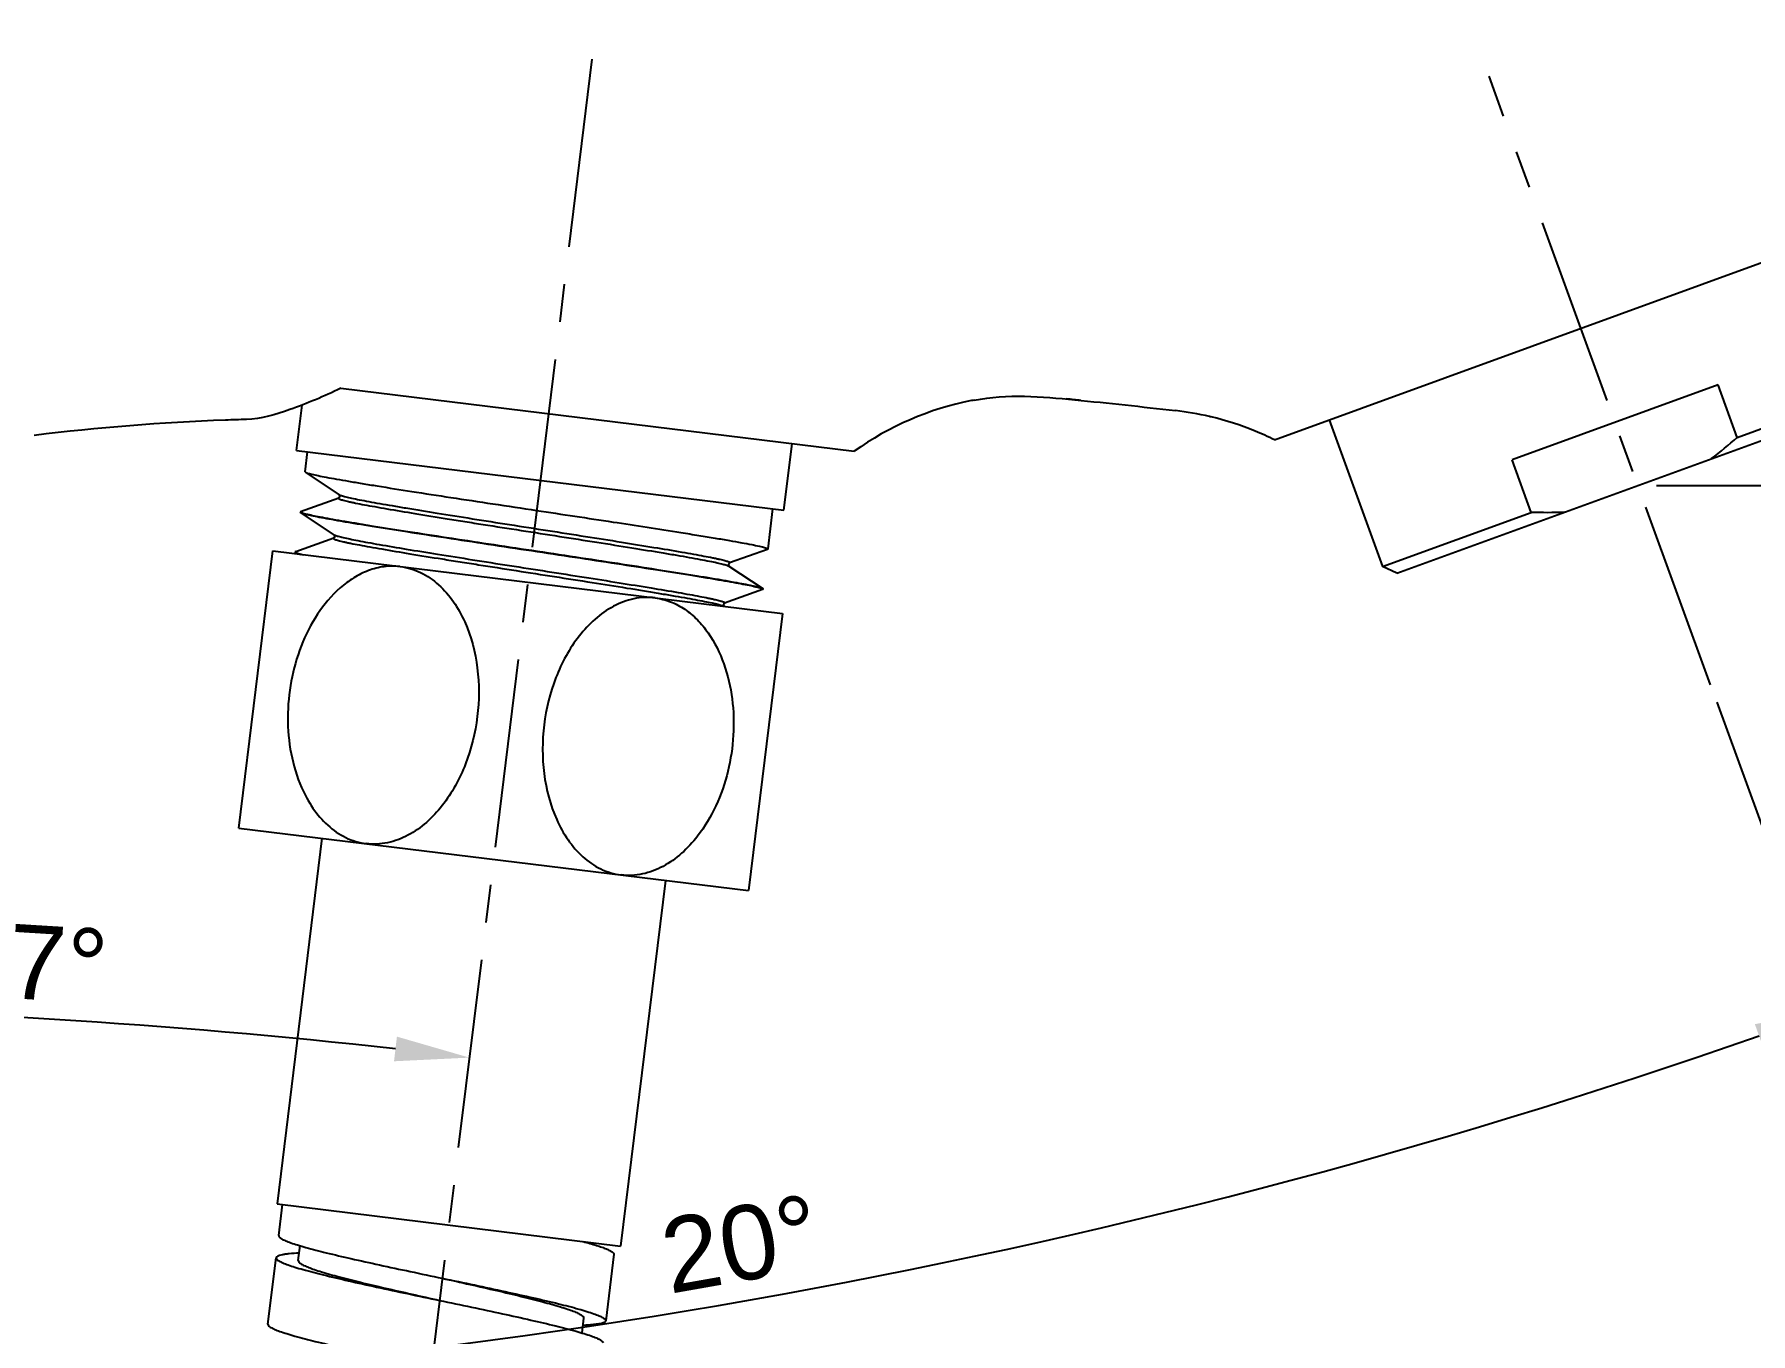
# Model space of a CAD drawing. Header units: millimetres. Extents: x 789 to 1209, y 393 to 987.
# Drawn here: x 1099.2 to 1156.8, y 601.3 to 644.9 of the extents above; entities that cross this region are included whole.
import ezdxf

# ---------------------------------------------------------------- set-up
doc = ezdxf.new("R2010")
doc.units = ezdxf.units.MM
doc.header["$LTSCALE"] = 0.1
doc.linetypes.add('CENTERX2', pattern=[101.6, 63.5, -12.7, 12.7, -12.7])
for name, color, linetype in [('02___PRT_ALL_AXES', 7, 'Continuous'), ('CENTER', 1, 'CENTERX2'), ('DEF_LAYER_ASSEM_MEMBER', 7, 'Continuous'), ('DIM', 3, 'Continuous')]:
    doc.layers.add(name, color=color, linetype=linetype)
doc.styles.get("Standard").update_dxf_attribs({"font": 'arial.ttf'})
doc.dimstyles.new('ISO-25', dxfattribs={"dimtxt": 2.5, "dimasz": 2.5, "dimexe": 1.25, "dimexo": 0.625, "dimtad": 1, "dimlfac": 1.333333, "dimtxsty": 'Standard', "dimcen": 2.5, "dimadec": 0, "dimazin": 0, "dimtfac": 1, "dimtmove": 0, "dimatfit": 3, "dimfxl": 0, "dimarcsym": 0})

# ---------------------------------------------------------------- blocks, each defined once
blk = doc.blocks.new('*D17')
at = {"layer": 'Defpoints', "color": 0}
for p in [(1085.84, 676.604), (1085.84, 658.124), (1117.888, 644.056), (1104.487, 611.471), (1104.074, 531.539)]:
    blk.add_point(p, dxfattribs=at)
at = {"layer": 'DIM', "color": 0, "lineweight": -2}
blk.add_line((1085.84, 657.499), (1085.84, 610.981), dxfattribs=at)
blk.add_arc((1085.84, 383.029), 229.203, 83.62547, 89.37505, dxfattribs=at)
at = {"layer": 'DIM', "color": 0}
for points in [[(1088.338, 611.801), (1088.343, 612.634), (1085.84, 612.231)], [(1111.337, 611.228), (1111.24, 610.4), (1113.771, 610.523)]]:
    blk.add_solid(points, dxfattribs=at)
at = {"layer": 'DIM', "color": 0, "insert": (1099.946, 613.675), "char_height": 2.5, "attachment_point": 5, "rotation": 356.50026}
blk.add_mtext('7°', dxfattribs=at)
blk = doc.blocks.new('*D18')
at = {"layer": 'Defpoints', "color": 0}
for p in [(1085.84, 676.604), (1085.84, 658.124), (1148.027, 643.485), (1155.466, 623.046), (1110.827, 600.572)]:
    blk.add_point(p, dxfattribs=at)
at = {"layer": 'DIM', "color": 0, "lineweight": -2}
for p, q in [((1085.84, 657.499), (1085.84, 597.867)), ((1155.68, 622.459), (1159.879, 610.922))]:
    blk.add_line(p, q, dxfattribs=at)
blk.add_arc((1085.84, 814.342), 215.225, 270.66554, 289.33446, dxfattribs=at)
at = {"layer": 'DIM', "color": 0}
for points in [[(1156.957, 611.647), (1157.238, 610.863), (1159.452, 612.096)], [(1088.343, 598.714), (1088.338, 599.548), (1085.84, 599.117)]]:
    blk.add_solid(points, dxfattribs=at)
at = {"layer": 'DIM', "color": 0, "insert": (1122.884, 604.259), "char_height": 2.5, "attachment_point": 5, "rotation": 10}
blk.add_mtext('20°', dxfattribs=at)
blk = doc.blocks.new('*D20')
at = {"layer": 'Defpoints', "color": 0}
for p in [(1134.596, 691.654), (1153.029, 629.742), (1168.179, 629.742)]:
    blk.add_point(p, dxfattribs=at)
at = {"layer": 'DIM', "color": 0, "lineweight": -2}
for p, q in [((1135.221, 691.654), (1169.429, 691.654)), ((1168.179, 689.154), (1168.179, 632.242)), ((1153.654, 629.742), (1169.429, 629.742))]:
    blk.add_line(p, q, dxfattribs=at)
at = {"layer": 'DIM', "color": 0}
for points in [[(1167.762, 689.154), (1168.595, 689.154), (1168.179, 691.654)], [(1167.762, 632.242), (1168.595, 632.242), (1168.179, 629.742)]]:
    blk.add_solid(points, dxfattribs=at)
at = {"layer": 'DIM', "color": 0, "insert": (1166.051, 660.698), "char_height": 2.5, "attachment_point": 5, "rotation": 90}
blk.add_mtext('82,55', dxfattribs=at)

msp = doc.modelspace()

# ---------------------------------------------------------------- linework, layer by layer
at = {"color": 7, "linetype": 'Continuous'}
for p, q in [((1140.8202, 631.2704), (1161.4849, 638.7917)), ((1109.449, 633.0025), (1126.6953, 630.8851)), ((1108.2525, 630.197), (1108.2628, 630.1838)), ((1109.3974, 629.4298), (1108.2628, 630.1838)), ((1108.1012, 628.8675), (1109.3845, 629.3246)), ((1109.411, 629.4124), (1109.403, 629.4244)), ((1108.0867, 628.8465), (1108.097, 628.8332)), ((1108.1012, 628.8675), (1108.088, 628.8571)), ((1109.2316, 628.0792), (1108.097, 628.8332)), ((1123.8035, 627.6131), (1123.968, 628.953)), ((1107.9354, 627.5169), (1109.2187, 627.974)), ((1109.2452, 628.0618), (1109.2372, 628.0739)), ((1106.0281, 618.2343), (1107.1706, 627.5394)), ((1107.1706, 627.5394), (1124.292, 625.4373)), ((1107.9209, 627.4959), (1107.9312, 627.4826)), ((1107.9354, 627.5169), (1107.9222, 627.5065)), ((1107.9987, 627.4378), (1107.9312, 627.4826)), ((1123.789, 627.5921), (1122.5057, 627.135)), ((1123.8022, 627.6024), (1123.789, 627.5921)), ((1122.4919, 627.0304), (1122.4926, 627.0298)), ((1122.4928, 627.0297), (1123.6273, 626.2758)), ((1123.6231, 626.2415), (1122.3399, 625.7844)), ((1123.6364, 626.2519), (1123.6231, 626.2415)), ((1123.6273, 626.2758), (1123.6377, 626.2625)), ((1124.292, 625.4373), (1123.1496, 616.1322)), ((1106.0281, 618.2343), (1123.1496, 616.1322)), ((1108.8197, 617.8916), (1107.3117, 605.6088)), ((1120.358, 616.4749), (1118.85, 604.1922)), ((1107.3698, 604.5438), (1107.4978, 605.586)), ((1117.9195, 604.3064), (1117.9133, 604.2555)), ((1107.0042, 601.5661), (1107.2784, 603.7994)), ((1108.0228, 603.708), (1108.0842, 604.2082)), ((1118.6274, 603.9173), (1118.3532, 601.684)), ((1117.6088, 601.7754), (1117.5474, 601.2753))]:
    msp.add_line(p, q, dxfattribs=at)
at = {"color": 40, "linetype": 'Continuous'}
msp.add_line((1133.823, 632.6448), (1133.8433, 632.6429), dxfattribs=at)
at = {"color": 7, "linetype": 'Continuous'}
for points in [[(1109.3843, 629.3245), (1109.3883, 629.3266), (1109.4136, 629.3568), (1109.411, 629.4124)], [(1109.403, 629.4244), (1109.3975, 629.4297), (1109.397, 629.4301)], [(1109.2185, 627.9739), (1109.2225, 627.976), (1109.2478, 628.0062), (1109.2452, 628.0618)], [(1109.2372, 628.0739), (1109.2317, 628.0792), (1109.2312, 628.0795)], [(1122.5058, 627.135), (1122.4938, 627.127), (1122.4716, 627.0784), (1122.4876, 627.0346), (1122.4919, 627.0304)], [(1122.3405, 625.7846), (1122.3396, 625.7843), (1122.3218, 625.77), (1122.3067, 625.7164), (1122.3239, 625.6818), (1122.3271, 625.679)]]:
    msp.add_lwpolyline(points, dxfattribs=at)
for centre, radius, start, end in [((1132.5991, 622.6263), 10.152, 101.106272, 125.559178), ((1132.5995, 622.6252), 10.1532, 100.587648, 101.11401), ((1136.3197, 622.1579), 10.1636, 76.817307, 83.379772), ((1136.3241, 622.1782), 10.1429, 76.508137, 76.815324), ((1136.3175, 622.1561), 10.1659, 67.759738, 76.501033), ((1108.3465, 556.9839), 75, 92.114919, 97.039065), ((1108.3536, 556.8934), 75.0907, 91.583193, 92.118117), ((1136.3198, 622.164), 10.1578, 63.701202, 67.754671), ((1109.4476, 629.5056), 0.0909, 236.459624, 239.06551)]:
    msp.add_arc(centre, radius, start, end, dxfattribs=at)
at = {"color": 40, "linetype": 'Continuous'}
for centre, radius, start, end in [((1127.8738, 571.6802), 61.2542, 83.968024, 84.407443), ((1136.2912, 622.0723), 10.2526, 76.652581, 76.877421)]:
    msp.add_arc(centre, radius, start, end, dxfattribs=at)
at = {"color": 7, "linetype": 'Continuous'}
for points, knots in [([(1109.449, 633.0025), (1108.8961, 632.727), (1107.8663, 632.3058), (1106.7778, 631.9733), (1106.2789, 631.9554)], [0, 0, 0, 0, 0.5530506, 1, 1, 1, 1]), ([(1130.7335, 632.6055), (1131.2878, 632.7091), (1132.4248, 632.7764), (1134.6777, 632.5656), (1136.3661, 632.3843), (1137.4915, 632.2538)], [0, 0, 0, 0, 0.2492846, 0.4991571, 1, 1, 1, 1]), ([(1108.2628, 630.1838), (1108.2715, 630.1781), (1108.2958, 630.1674), (1108.3412, 630.1519), (1108.404, 630.1343), (1108.5214, 630.105), (1108.7103, 630.0642), (1108.9862, 630.0102), (1109.3255, 629.9483), (1109.725, 629.8789), (1110.1813, 629.8024), (1110.8906, 629.6868), (1111.8845, 629.53), (1113.1799, 629.3305), (1114.5776, 629.1183), (1115.5383, 628.9735), (1116.0274, 628.8997)], [0, 0, 0, 0, 0.0039425, 0.0100361, 0.0183125, 0.0287665, 0.0561399, 0.0919425, 0.1358684, 0.1875282, 0.2464623, 0.3121469, 0.461358, 0.6298335, 0.8115406, 1, 1, 1, 1]), ([(1109.3843, 629.3245), (1109.3812, 629.3234), (1109.376, 629.3211), (1109.3698, 629.3165), (1109.3681, 629.3099), (1109.372, 629.3036), (1109.3792, 629.2976), (1109.3902, 629.291), (1109.405, 629.284), (1109.4324, 629.2729), (1109.4766, 629.2583), (1109.5415, 629.2399), (1109.6218, 629.2195), (1109.7174, 629.1972), (1109.828, 629.173), (1110.0047, 629.1364), (1110.2609, 629.0866), (1110.609, 629.0228), (1111.1725, 628.9238), (1111.9848, 628.788), (1112.8613, 628.6465), (1113.629, 628.5246), (1114.4558, 628.3943), (1115.5151, 628.2289), (1116.7881, 628.0306), (1118.0284, 627.8363), (1119.188, 627.6521), (1120.0831, 627.5062), (1120.7255, 627.3978), (1121.141, 627.3256), (1121.5062, 627.2597), (1121.8175, 627.2004), (1122.0721, 627.1484), (1122.2673, 627.1038), (1122.3922, 627.0707), (1122.4603, 627.0464), (1122.484, 627.0356), (1122.4926, 627.0298)], [0, 0, 0, 0, 0.0007537, 0.0012774, 0.0016773, 0.0021526, 0.0028398, 0.0037876, 0.0050133, 0.0065241, 0.0104129, 0.0154645, 0.0216733, 0.0290276, 0.0375136, 0.0471118, 0.0695518, 0.0961386, 0.1266195, 0.1980606, 0.2811427, 0.3260683, 0.3726811, 0.469164, 0.5668895, 0.6621076, 0.7511652, 0.8306469, 0.8658267, 0.8975068, 0.9253831, 0.9491899, 0.9687039, 0.9837438, 0.9941845, 0.9976648, 1, 1, 1, 1]), ([(1109.4009, 629.4276), (1109.4105, 629.4219), (1109.4357, 629.4108), (1109.5069, 629.3863), (1109.6352, 629.3527), (1109.8344, 629.3076), (1110.0924, 629.2552), (1110.4068, 629.1957), (1110.7745, 629.1295), (1111.192, 629.0571), (1111.8361, 628.9486), (1112.7322, 628.8027), (1113.8917, 628.6185), (1115.1303, 628.4246), (1116.4005, 628.2267), (1117.6535, 628.031), (1118.8413, 627.8433), (1119.9183, 627.6695), (1120.727, 627.5341), (1121.2878, 627.4356), (1121.6342, 627.372), (1121.8891, 627.3225), (1122.0648, 627.286), (1122.1749, 627.2619), (1122.27, 627.2396), (1122.3498, 627.2193), (1122.4143, 627.201), (1122.4583, 627.1865), (1122.4855, 627.1755), (1122.5002, 627.1684), (1122.5111, 627.1619), (1122.5182, 627.1559), (1122.5221, 627.1496), (1122.5204, 627.143), (1122.5142, 627.1384), (1122.509, 627.1362), (1122.5058, 627.135)], [0, 0, 0, 0, 0.0025077, 0.0061592, 0.0169284, 0.0322673, 0.052048, 0.0760886, 0.1041619, 0.1360035, 0.171309, 0.2509347, 0.3400033, 0.4351161, 0.5326415, 0.6288558, 0.7200855, 0.8028481, 0.8739876, 0.9043313, 0.9307954, 0.953128, 0.9626792, 0.9711221, 0.9784395, 0.9846163, 0.98964, 0.9935075, 0.99501, 0.9962284, 0.99717, 0.9978526, 0.9983253, 0.9987246, 0.9992476, 1, 1, 1, 1]), ([(1108.088, 628.8571), (1108.0876, 628.8542), (1108.093, 628.8465), (1108.0998, 628.8427), (1108.1044, 628.8402)], [0, 0, 0, 0, 0.3577378, 1, 1, 1, 1]), ([(1108.097, 628.8332), (1108.1056, 628.8275), (1108.13, 628.8168), (1108.1754, 628.8014), (1108.2382, 628.7837), (1108.3556, 628.7544), (1108.5445, 628.7136), (1108.8204, 628.6596), (1109.1596, 628.5977), (1109.5592, 628.5283), (1110.0155, 628.4518), (1110.7248, 628.3362), (1111.7187, 628.1794), (1113.0141, 627.9799), (1114.4118, 627.7678), (1115.3724, 627.6229), (1115.8615, 627.5492)], [0, 0, 0, 0, 0.0039431, 0.0100377, 0.0183124, 0.0287671, 0.0561398, 0.0919439, 0.1358691, 0.1875281, 0.2464632, 0.3121475, 0.4613587, 0.6298332, 0.8115413, 1, 1, 1, 1]), ([(1108.1044, 628.8402), (1108.1147, 628.8345), (1108.1419, 628.8235), (1108.2188, 628.7989), (1108.3577, 628.7648), (1108.5737, 628.7185), (1108.8543, 628.6642), (1109.1967, 628.602), (1109.5981, 628.5326), (1110.055, 628.4562), (1110.7626, 628.3411), (1111.7516, 628.1851), (1113.0387, 627.987), (1114.4254, 627.7765), (1115.378, 627.6329), (1115.8628, 627.5598)], [0, 0, 0, 0, 0.0044976, 0.011124, 0.0308064, 0.0589701, 0.0953943, 0.1397683, 0.1917064, 0.2507564, 0.3163999, 0.465106, 0.6326074, 0.8130131, 1, 1, 1, 1]), ([(1116.0274, 628.8997), (1116.8842, 628.7705), (1118.5021, 628.5266), (1120.1192, 628.2779), (1120.8792, 628.1573)], [0, 0, 0, 0, 0.5296411, 1, 1, 1, 1]), ([(1109.2185, 627.9739), (1109.2154, 627.9728), (1109.2102, 627.9706), (1109.2039, 627.9659), (1109.2023, 627.9593), (1109.2062, 627.953), (1109.2134, 627.947), (1109.2244, 627.9404), (1109.2392, 627.9334), (1109.2666, 627.9223), (1109.3108, 627.9077), (1109.3757, 627.8893), (1109.456, 627.8689), (1109.5517, 627.8466), (1109.6623, 627.8224), (1109.839, 627.7858), (1110.0953, 627.736), (1110.4435, 627.6722), (1111.007, 627.5732), (1111.8195, 627.4373), (1112.6962, 627.2958), (1113.4641, 627.1739), (1114.291, 627.0436), (1115.3503, 626.8781), (1116.6235, 626.6798), (1117.8639, 626.4855), (1119.0235, 626.3013), (1119.9185, 626.1554), (1120.5608, 626.047), (1120.9762, 625.9748), (1121.3413, 625.9089), (1121.6526, 625.8497), (1121.907, 625.7977), (1122.102, 625.7531), (1122.2267, 625.72), (1122.2947, 625.6958), (1122.3183, 625.6849), (1122.327, 625.6791)], [0, 0, 0, 0, 0.0007542, 0.0012777, 0.0016776, 0.0021533, 0.0028405, 0.003788, 0.0050135, 0.0065249, 0.0104157, 0.0154679, 0.0216774, 0.0290345, 0.037522, 0.0471214, 0.0695669, 0.0961591, 0.1266452, 0.1981, 0.2811962, 0.3261284, 0.3727477, 0.4692423, 0.5669766, 0.6621995, 0.7512569, 0.8307318, 0.865907, 0.8975794, 0.9254472, 0.9492447, 0.968746, 0.9837735, 0.9942005, 0.997673, 1, 1, 1, 1]), ([(1109.2316, 628.0792), (1109.2335, 628.0779), (1109.2435, 628.072), (1109.2541, 628.0673), (1109.2626, 628.0637)], [0, 0, 0, 0, 0.2020344, 1, 1, 1, 1]), ([(1109.2626, 628.0637), (1109.2961, 628.05), (1109.3849, 628.0237), (1109.5479, 627.9835), (1109.7692, 627.9362), (1110.0466, 627.8815), (1110.3777, 627.8201), (1110.9165, 627.7246), (1111.6972, 627.5933), (1112.7412, 627.4241), (1113.8986, 627.2408), (1115.1264, 627.0488), (1116.3788, 626.8537), (1117.6091, 626.6613), (1118.7717, 626.4774), (1119.823, 626.3073), (1120.6112, 626.175), (1121.1571, 626.0787), (1121.4939, 626.0166), (1121.7416, 625.9682), (1121.9123, 625.9325), (1122.0192, 625.909), (1122.1115, 625.8873), (1122.1891, 625.8674), (1122.2517, 625.8494), (1122.2943, 625.8352), (1122.3207, 625.8244), (1122.335, 625.8175), (1122.3456, 625.8111), (1122.3525, 625.8052), (1122.3562, 625.799), (1122.3546, 625.7925), (1122.3486, 625.7879), (1122.3435, 625.7857), (1122.3405, 625.7846)], [0, 0, 0, 0, 0.0081538, 0.0207932, 0.0378315, 0.0591229, 0.0844733, 0.1136517, 0.1823811, 0.2627726, 0.3518494, 0.4463117, 0.542659, 0.6373203, 0.7267877, 0.8077465, 0.8771989, 0.9067895, 0.9325798, 0.954335, 0.9636355, 0.9718575, 0.9789819, 0.9849946, 0.9898869, 0.9936539, 0.9951173, 0.9963047, 0.9972239, 0.9978923, 0.9983578, 0.9987519, 0.9992651, 1, 1, 1, 1]), ([(1120.8792, 628.1573), (1121.0807, 628.1253), (1121.464, 628.064), (1122.0074, 627.9749), (1122.4863, 627.8938), (1122.8955, 627.8214), (1123.2306, 627.7582), (1123.4616, 627.7106), (1123.6065, 627.6766), (1123.6849, 627.656), (1123.7427, 627.638), (1123.7741, 627.6258), (1123.7858, 627.6194)], [0, 0, 0, 0, 0.2068547, 0.3936694, 0.5584439, 0.6994157, 0.8150844, 0.9042413, 0.9385905, 0.9660088, 0.9864635, 1, 1, 1, 1]), ([(1107.9222, 627.5065), (1107.9218, 627.5036), (1107.9271, 627.4959), (1107.934, 627.4921), (1107.9386, 627.4896)], [0, 0, 0, 0, 0.3577378, 1, 1, 1, 1]), ([(1107.9312, 627.4826), (1107.9386, 627.4777), (1107.9589, 627.4684), (1108.0173, 627.4477), (1108.0689, 627.4341), (1108.1076, 627.4244)], [0, 0, 0, 0, 0.142839, 0.3565706, 1, 1, 1, 1]), ([(1107.9386, 627.4896), (1107.95, 627.4833), (1107.9806, 627.4713), (1108.0681, 627.444), (1108.1448, 627.4259), (1108.2024, 627.4128)], [0, 0, 0, 0, 0.14221, 0.3560958, 1, 1, 1, 1]), ([(1115.8615, 627.5492), (1116.3464, 627.4761), (1117.299, 627.3324), (1118.6857, 627.122), (1119.9727, 626.9238), (1120.9618, 626.7679), (1121.6694, 626.6528), (1122.1262, 626.5764), (1122.5277, 626.5069), (1122.8701, 626.4448), (1123.1507, 626.3905), (1123.3667, 626.3441), (1123.5056, 626.31), (1123.5825, 626.2854), (1123.6096, 626.2745), (1123.62, 626.2688)], [0, 0, 0, 0, 0.1869869, 0.3673926, 0.534894, 0.6836001, 0.7492436, 0.8082936, 0.8602317, 0.9046057, 0.9410299, 0.9691936, 0.988876, 0.9955024, 1, 1, 1, 1]), ([(1115.8628, 627.5598), (1116.3519, 627.4861), (1117.3126, 627.3412), (1118.7103, 627.1291), (1120.0057, 626.9296), (1120.9996, 626.7727), (1121.7089, 626.6571), (1122.1652, 626.5807), (1122.5647, 626.5112), (1122.904, 626.4493), (1123.1798, 626.3953), (1123.3688, 626.3546), (1123.4862, 626.3253), (1123.549, 626.3076), (1123.5944, 626.2921), (1123.6187, 626.2815), (1123.6273, 626.2758)], [0, 0, 0, 0, 0.1884587, 0.3701668, 0.5386413, 0.6878525, 0.7535368, 0.8124719, 0.8641309, 0.9080561, 0.9438602, 0.9712329, 0.9816876, 0.9899623, 0.9960569, 1, 1, 1, 1]), ([(1123.7858, 627.6194), (1123.7903, 627.6168), (1123.7972, 627.613), (1123.8026, 627.6053), (1123.8022, 627.6024)], [0, 0, 0, 0, 0.6422622, 1, 1, 1, 1]), ([(1111.4383, 627.0155), (1111.262, 627.036), (1110.8999, 627.0322), (1110.3707, 626.8959), (1109.8727, 626.6467), (1109.2608, 626.1868), (1108.6242, 625.4263), (1108.081, 624.3504), (1107.7494, 623.1718), (1107.6338, 621.9483), (1107.7407, 620.7336), (1107.9729, 619.9556), (1108.1336, 619.5916)], [0, 0, 0, 0, 0.0565292, 0.1138788, 0.1725521, 0.2326804, 0.3565307, 0.4841847, 0.6138883, 0.7440948, 0.8733308, 1, 1, 1, 1]), ([(1111.4509, 627.0139), (1111.6869, 626.985), (1112.1574, 626.8429), (1112.7666, 626.419), (1113.2614, 625.8411), (1113.7682, 624.9216), (1114.1085, 623.6052), (1114.1026, 621.9657), (1113.7118, 620.3734), (1113.0631, 619.1784), (1112.3489, 618.4088), (1111.729, 617.9678), (1111.0354, 617.7039), (1110.5444, 617.6798), (1110.3085, 617.7088)], [0, 0, 0, 0, 0.0573849, 0.1161499, 0.1768784, 0.239463, 0.3683082, 0.5000001, 0.6316919, 0.7605371, 0.8231216, 0.8838502, 0.9426151, 1, 1, 1, 1]), ([(1123.62, 626.2688), (1123.6245, 626.2663), (1123.6314, 626.2625), (1123.6367, 626.2547), (1123.6364, 626.2519)], [0, 0, 0, 0, 0.6422622, 1, 1, 1, 1]), ([(1120.0109, 625.963), (1119.775, 625.9918), (1119.2841, 625.9676), (1118.5906, 625.7036), (1117.9707, 625.2624), (1117.2567, 624.4927), (1116.6082, 623.2977), (1116.2175, 621.7056), (1116.2117, 620.0662), (1116.552, 618.7499), (1117.0588, 617.8305), (1117.5536, 617.2526), (1118.1628, 616.8288), (1118.6333, 616.6867), (1118.8692, 616.6577)], [0, 0, 0, 0, 0.0573859, 0.116152, 0.1768831, 0.2394695, 0.3683137, 0.5000042, 0.6316934, 0.7605364, 0.8231221, 0.883851, 0.9426156, 1, 1, 1, 1]), ([(1120.0109, 625.963), (1120.1874, 625.9414), (1120.5388, 625.8521), (1121.0212, 625.5941), (1121.4462, 625.2331), (1121.9311, 624.6398), (1122.3674, 623.7476), (1122.6363, 622.571), (1122.6743, 621.3454), (1122.4911, 620.1282), (1122.0934, 618.9735), (1121.6794, 618.2735), (1121.4351, 617.9587)], [0, 0, 0, 0, 0.0565275, 0.1138599, 0.1725116, 0.2326196, 0.356445, 0.4841004, 0.6138175, 0.7440463, 0.8733082, 1, 1, 1, 1]), ([(1108.1336, 619.5916), (1108.2392, 619.3523), (1108.4872, 618.8968), (1108.9834, 618.3117), (1109.5963, 617.882), (1110.0707, 617.738), (1110.3085, 617.7088)], [0, 0, 0, 0, 0.2614379, 0.515091, 0.7604669, 1, 1, 1, 1]), ([(1121.4351, 617.9587), (1121.2748, 617.7521), (1120.924, 617.37), (1120.3009, 616.9223), (1119.6023, 616.6535), (1119.1071, 616.6285), (1118.8692, 616.6577)], [0, 0, 0, 0, 0.2614339, 0.5150864, 0.7604642, 1, 1, 1, 1]), ([(1107.3698, 604.5438), (1107.3676, 604.5259), (1107.3868, 604.4945), (1107.424, 604.4637), (1107.4906, 604.4206), (1107.6076, 604.3664), (1107.7867, 604.2984), (1108.0151, 604.2243), (1108.41, 604.1092), (1109.0079, 603.9561), (1109.8324, 603.7631), (1110.7744, 603.5553), (1111.7973, 603.3372), (1112.5022, 603.1893), (1112.8615, 603.1139)], [0, 0, 0, 0, 0.0094783, 0.0166813, 0.0259083, 0.0507855, 0.0843664, 0.126499, 0.1768621, 0.3004434, 0.4505937, 0.6216619, 0.8071529, 1, 1, 1, 1]), ([(1117.5974, 604.346), (1117.7477, 604.3051), (1117.9581, 604.2452), (1118.2157, 604.1601), (1118.363, 604.1049), (1118.4782, 604.0544), (1118.5605, 604.0073), (1118.6131, 603.9664), (1118.629, 603.9309), (1118.6273, 603.9173)], [0, 0, 0, 0, 0.4104947, 0.5762466, 0.7145388, 0.8248837, 0.9074529, 0.9637035, 1, 1, 1, 1]), ([(1107.2784, 603.7994), (1107.2762, 603.7815), (1107.2954, 603.7501), (1107.3326, 603.7193), (1107.3992, 603.6762), (1107.5162, 603.622), (1107.6953, 603.554), (1107.9237, 603.4799), (1108.3187, 603.3648), (1108.9165, 603.2117), (1109.741, 603.0187), (1110.683, 602.8109), (1111.7059, 602.5928), (1112.4108, 602.4449), (1112.7701, 602.3695)], [0, 0, 0, 0, 0.0094807, 0.0166807, 0.0259072, 0.0507875, 0.0843662, 0.1265, 0.1768629, 0.3004449, 0.4505953, 0.6216631, 0.8071534, 1, 1, 1, 1]), ([(1108.042, 603.955), (1107.9337, 603.9498), (1107.782, 603.9404), (1107.5946, 603.9191), (1107.4871, 603.902), (1107.4005, 603.8815), (1107.3305, 603.8576), (1107.2816, 603.8251), (1107.2784, 603.7994)], [0, 0, 0, 0, 0.4079376, 0.5721027, 0.709143, 0.8190487, 0.902372, 1, 1, 1, 1]), ([(1108.0228, 603.708), (1108.0207, 603.6906), (1108.0358, 603.6602), (1108.0684, 603.6291), (1108.1252, 603.5874), (1108.226, 603.5349), (1108.3807, 603.47), (1108.578, 603.3996), (1108.9191, 603.2912), (1109.436, 603.1479), (1110.1492, 602.9686), (1110.9642, 602.7764), (1111.8492, 602.5752), (1112.4592, 602.4389), (1112.7701, 602.3695)], [0, 0, 0, 0, 0.0105439, 0.018089, 0.027574, 0.0527828, 0.0865464, 0.1287532, 0.1791169, 0.3025115, 0.4522938, 0.6228651, 0.8077752, 1, 1, 1, 1]), ([(1112.8615, 603.1139), (1113.1724, 603.0445), (1113.7823, 602.9082), (1114.6674, 602.707), (1115.4824, 602.5148), (1116.1956, 602.3355), (1116.7125, 602.1922), (1117.0536, 602.0838), (1117.2509, 602.0135), (1117.4055, 601.9485), (1117.5064, 601.896), (1117.5632, 601.8543), (1117.5958, 601.8231), (1117.6109, 601.7928), (1117.6088, 601.7754)], [0, 0, 0, 0, 0.1922248, 0.3771351, 0.5477066, 0.6974892, 0.8208841, 0.8712448, 0.9134549, 0.9472151, 0.9724274, 0.9819108, 0.9894544, 1, 1, 1, 1]), ([(1112.8615, 603.1139), (1113.2208, 603.0385), (1113.9257, 602.8906), (1114.9486, 602.6725), (1115.8906, 602.4647), (1116.7151, 602.2717), (1117.3129, 602.1186), (1117.7079, 602.0035), (1117.9362, 601.9294), (1118.1154, 601.8614), (1118.2324, 601.8072), (1118.299, 601.7641), (1118.3361, 601.7333), (1118.3554, 601.7019), (1118.3532, 601.684)], [0, 0, 0, 0, 0.1928467, 0.378337, 0.5494045, 0.6995545, 0.823136, 0.8735016, 0.9156324, 0.949214, 0.9740915, 0.9833205, 0.9905204, 1, 1, 1, 1]), ([(1112.7701, 602.3695), (1113.1294, 602.2941), (1113.8343, 602.1462), (1114.8572, 601.9281), (1115.7992, 601.7203), (1116.6237, 601.5273), (1117.2215, 601.3742), (1117.6165, 601.2591), (1117.8448, 601.185), (1118.024, 601.117), (1118.141, 601.0628), (1118.2076, 601.0197), (1118.2447, 600.9889), (1118.264, 600.9575), (1118.2618, 600.9396)], [0, 0, 0, 0, 0.1928468, 0.3783376, 0.5494058, 0.6995566, 0.8231386, 0.8734999, 0.9156348, 0.9492129, 0.9740929, 0.9833185, 0.9905201, 1, 1, 1, 1]), ([(1107.0042, 601.5661), (1107.002, 601.5482), (1107.0213, 601.5169), (1107.0584, 601.4861), (1107.125, 601.443), (1107.242, 601.3887), (1107.4212, 601.3208), (1107.6495, 601.2467), (1108.0445, 601.1316), (1108.6423, 600.9784), (1109.4668, 600.7855), (1110.4088, 600.5777), (1111.4317, 600.3596), (1112.1366, 600.2117), (1112.4959, 600.1363)], [0, 0, 0, 0, 0.0094807, 0.0166807, 0.0259072, 0.0507875, 0.0843662, 0.1265, 0.1768629, 0.3004449, 0.4505953, 0.6216631, 0.8071534, 1, 1, 1, 1]), ([(1118.3532, 601.684), (1118.35, 601.6585), (1118.3017, 601.6261), (1118.2324, 601.6023), (1118.1467, 601.5819), (1118.0404, 601.5648), (1117.855, 601.5434), (1117.7049, 601.534), (1117.5978, 601.5288)], [0, 0, 0, 0, 0.0978832, 0.18123, 0.2911044, 0.4281146, 0.5922014, 1, 1, 1, 1])]:
    msp.add_open_spline(points, degree=3, knots=knots, dxfattribs=at)
at = {"layer": '02___PRT_ALL_AXES', "color": 7, "linetype": 'Continuous'}
for p, q in [((1107.9632, 630.918), (1108.15, 632.4396)), ((1107.9632, 630.918), (1124.3402, 628.9073)), ((1108.2525, 630.197), (1108.3354, 630.8723)), ((1124.3402, 628.9073), (1124.6144, 631.1406)), ((1123.8035, 627.6131), (1123.968, 628.953)), ((1123.6364, 626.2519), (1123.6377, 626.2625)), ((1108.8197, 617.8916), (1107.3117, 605.6088)), ((1120.358, 616.4749), (1118.85, 604.1922)), ((1107.3117, 605.6088), (1118.85, 604.1922))]:
    msp.add_line(p, q, dxfattribs=at)
at = {"layer": 'CENTER'}
for p, q in [((1117.8882, 644.0565), (1104.0739, 531.5394)), ((1155.4663, 623.0462), (1148.0273, 643.4846))]:
    msp.add_line(p, q, dxfattribs=at)
at = {"layer": 'DEF_LAYER_ASSEM_MEMBER', "color": 7, "linetype": 'Continuous'}
for p, q in [((1156.3608, 631.3531), (1161.3584, 633.1721)), ((1144.9245, 626.7916), (1161.1342, 632.6915)), ((1155.7195, 633.1151), (1148.8002, 630.5966)), ((1156.3608, 631.3531), (1155.7195, 633.1151)), ((1142.6526, 631.9373), (1144.4439, 627.0158)), ((1149.4415, 628.8347), (1148.8002, 630.5966)), ((1144.4439, 627.0158), (1149.4415, 628.8347)), ((1144.9245, 626.7916), (1144.4439, 627.0158))]:
    msp.add_line(p, q, dxfattribs=at)
for points in [[(1155.5059, 630.6429), (1155.8018, 630.8658), (1156.0865, 631.1041), (1156.3608, 631.3531)], [(1150.5529, 628.8402), (1150.1829, 628.8207), (1149.8117, 628.8202), (1149.4415, 628.8347)]]:
    msp.add_open_spline(points, degree=3, dxfattribs=at)

# ---------------------------------------------------------------- dimensions: what is measured, and where the dimension line sits
at = {"layer": 'DIM'}
dim = msp.add_linear_dim(base=(1168.1788, 629.7416), p1=(1134.5964, 691.6535), p2=(1153.0294, 629.7416), angle=90, dimstyle='ISO-25', dxfattribs=at)
dim.commit()
dim.dimension.update_dxf_attribs({"geometry": '*D20', "text_midpoint": (1166.0514, 660.6975)})
for base, line1, picture, middle in [((1104.4867, 611.4715), ((1117.8882, 644.0565), (1104.0739, 531.5394)), '*D17', (1099.9464, 613.6753)), ((1110.8266, 600.5719), ((1155.4663, 623.0462), (1148.0273, 643.4846)), '*D18', (1122.8837, 604.2589))]:
    dim = msp.add_angular_dim_2l(base=base, line1=line1, line2=((1085.8405, 676.6036), (1085.8405, 658.1239)), dimstyle='ISO-25', dxfattribs=at)
    dim.commit()
    dim.dimension.update_dxf_attribs({"geometry": picture, "text_midpoint": middle})

doc.saveas('drawing.dxf')
